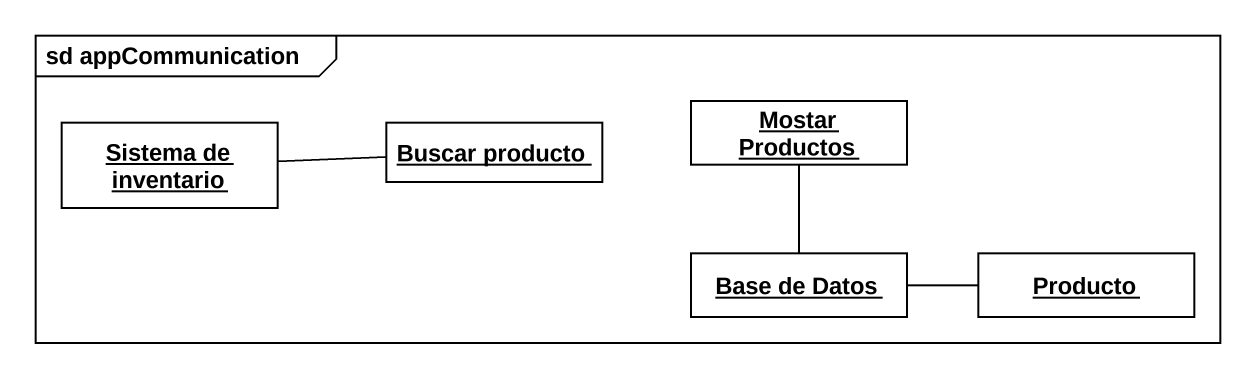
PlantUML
@startuml
mainframe sd appCommunication
hide circle
hide empty members
object "Sistema de inventario" as Sistema_de_inventario
object "Buscar producto" as Buscar_producto
object "Mostar Productos" as Mostar_Productos
object "Base de Datos" as Base_de_Datos
object Producto
Sistema_de_inventario -right- Buscar_producto
Mostar_Productos -- Base_de_Datos
Base_de_Datos -right- Producto
@enduml
